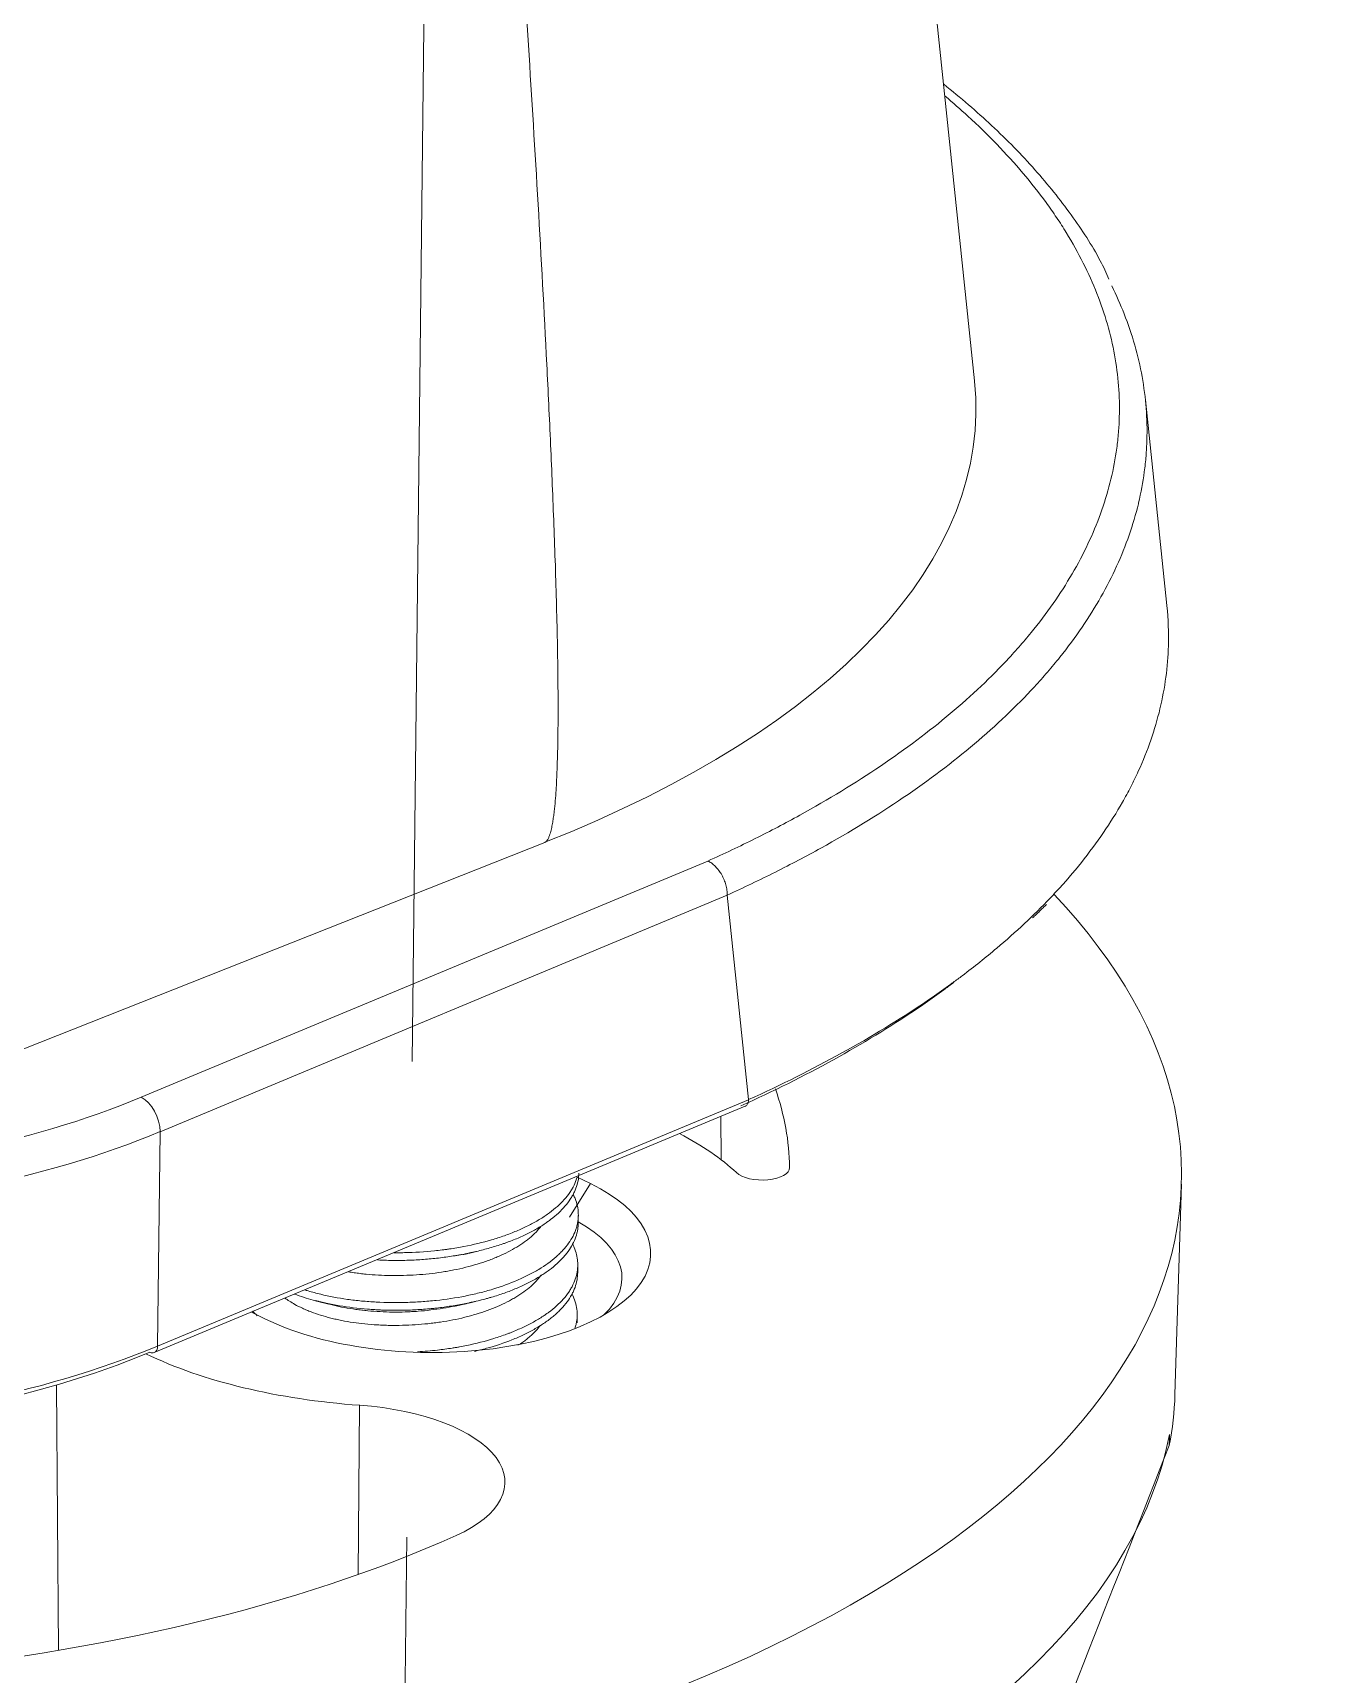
# Model space of a CAD drawing. Extents: x 8168 to 8762, y -18775 to -18355.
# Drawn here: x 8705.7 to 8728.6, y -18559.23 to -18529.91 of the extents above; entities that cross this region are included whole.
import ezdxf

# ---------------------------------------------------------------- set-up
doc = ezdxf.new("R2010")
doc.units = 0
doc.header["$MEASUREMENT"] = 0
doc.linetypes.add('CENTER', pattern=[47.5, 22, -8.5, 8.5, -8.5])
doc.linetypes.add('HIDDEN2', pattern=[4.7625, 3.175, -1.5875])
doc.layers.add('1', color=4, linetype='HIDDEN2')

msp = doc.modelspace()

# ---------------------------------------------------------------- linework, layer by layer
at = {"layer": '1', "color": 7, "linetype": 'Continuous', "lineweight": 18}
for p, q in [((8722.521, -18536.126), (8713.152, -18446.289)), ((8725.955, -18540.138), (8725.572, -18536.461)), ((8705.543, -18548.056), (8714.847, -18544.369)), ((8718.104, -18545.314), (8718.485, -18548.966)), ((8707.871, -18553.485), (8718.424, -18549.085)), ((8715.414, -18550.342), (8715.663, -18550.465)), ((8726.099, -18554.236), (8726.215, -18550.477)), ((8715.443, -18551.173), (8715.444, -18551.035)), ((8715.433, -18552.063), (8715.434, -18551.926)), ((8709.859, -18552.885), (8709.608, -18552.761)), ((8715.423, -18552.954), (8715.424, -18552.816))]:
    msp.add_line(p, q, dxfattribs=at)
at = {"layer": '1', "color": 1, "linetype": 'CENTER', "lineweight": 13}
msp.add_line((8712.724, -18526.286), (8711.979, -18592.257), dxfattribs=at)
at = {"layer": '1', "color": 1, "linetype": 'Continuous', "lineweight": 13}
for p, q in [((8707.637, -18548.924), (8717.76, -18544.703)), ((8718.104, -18545.314), (8707.974, -18549.538)), ((8707.931, -18553.368), (8718.485, -18548.967)), ((8717.993, -18550.036), (8717.988, -18549.267)), ((8707.974, -18549.538), (8707.931, -18553.368)), ((8715.663, -18550.465), (8715.287, -18551.065)), ((8706.159, -18558.805), (8706.122, -18554.064)), ((8711.513, -18557.451), (8711.539, -18554.426))]:
    msp.add_line(p, q, dxfattribs=at)
at = {"layer": '1', "color": 7, "linetype": 'Continuous', "lineweight": 18}
for centre, major_axis, ratio, start_param, end_param in [((8699.527, -18536.421), (-23.02, 0.26), 0.454517, 2.304077, 3.194179), ((8698.719, -18550.055), (-27.498, 0.311), 0.454517, 1.084525, 3.556336), ((8698.719, -18550.055), (-20.499, 0.232), 0.454517, 3.153318, 3.304334), ((8712.419, -18551.506), (-6.5, 0.073), 0.454517, 3.59816, 3.879305), ((8718.718, -18550.175), (-0.5, 0.006), 0.454517, 0.456567, 3.153318), ((8712.761, -18551.675), (3.977, -0.045), 0.454517, 3.899599, 7.041192), ((8712.756, -18552.12), (-3.468, 0.039), 0.454517, 2.712421, 3.83122), ((8699.041, -18549.154), (12.799, -0.145), 0.454517, 4.20575, 5.470396), ((8707.794, -18553.3), (-0.077, 0.185), 0.61236, 2.52909, 3.1416), ((8712.419, -18551.506), (-6.5, 0.073), 0.454517, 0.768529, 1.440078), ((8698.677, -18553.815), (-27.425, 0.31), 0.454517, 3.059764, 3.132684), ((8711.133, -18555.773), (3, -0.034), 0.454517, 5.506143, 7.723263), ((8698.679, -18553.618), (27.428, -0.31), 0.454517, 5.525107, 6.201082), ((8698.719, -18550.055), (20.499, -0.232), 0.454517, 4.362782, 5.506143)]:
    msp.add_ellipse(centre, major_axis=major_axis, ratio=ratio, start_param=start_param, end_param=end_param, dxfattribs=at)
at = {"layer": '1', "color": 1, "linetype": 'Continuous', "lineweight": 13}
for centre, major_axis, ratio, start_param, end_param in [((8699.091, -18544.701), (-12.499, 0.141), 0.454517, 1.064157, 2.328803), ((8707.632, -18549.369), (-0.192, 0.461), 0.61236, 4.099887, 5.670683), ((8699.086, -18545.146), (12.999, -0.147), 0.454517, 4.20575, 5.470396), ((8699.043, -18548.976), (-12.999, 0.147), 0.454517, 1.064157, 2.328803), ((8707.794, -18553.3), (-0.077, 0.185), 0.61236, 3.1416, 4.099887)]:
    msp.add_ellipse(centre, major_axis=major_axis, ratio=ratio, start_param=start_param, end_param=end_param, dxfattribs=at)
at = {"layer": '1', "color": 7, "linetype": 'Continuous', "lineweight": 18}
for points, knots in [([(8708.299, -18453.865), (8708.635, -18457.608), (8708.968, -18461.352), (8709.63, -18468.843), (8709.959, -18472.59), (8710.61, -18480.086), (8710.932, -18483.836), (8711.57, -18491.34), (8711.885, -18495.093), (8712.349, -18500.729), (8712.503, -18502.608), (8712.806, -18506.368), (8712.956, -18508.249), (8713.252, -18512.012), (8713.398, -18513.895), (8713.684, -18517.664), (8713.824, -18519.55), (8714.029, -18522.382), (8714.096, -18523.326), (8714.228, -18525.216), (8714.293, -18526.162), (8714.42, -18528.055), (8714.482, -18529.002), (8714.602, -18530.898), (8714.66, -18531.847), (8714.771, -18533.748), (8714.824, -18534.7), (8714.896, -18536.13), (8714.919, -18536.608), (8714.963, -18537.564), (8714.983, -18538.043), (8715.02, -18539.002), (8715.037, -18539.482), (8715.057, -18540.205), (8715.063, -18540.447), (8715.073, -18540.93), (8715.077, -18541.172), (8715.082, -18541.658), (8715.083, -18541.901), (8715.082, -18542.268), (8715.081, -18542.39), (8715.077, -18542.635), (8715.075, -18542.758), (8715.067, -18543.005), (8715.063, -18543.128), (8715.054, -18543.315), (8715.05, -18543.377), (8715.042, -18543.502), (8715.038, -18543.565), (8715.027, -18543.69), (8715.021, -18543.753), (8715.01, -18543.848), (8715.006, -18543.88), (8714.997, -18543.944), (8714.992, -18543.976), (8714.982, -18544.04), (8714.976, -18544.072), (8714.962, -18544.136), (8714.954, -18544.169), (8714.94, -18544.217), (8714.935, -18544.233), (8714.924, -18544.265), (8714.917, -18544.281), (8714.906, -18544.304), (8714.902, -18544.312), (8714.893, -18544.326), (8714.888, -18544.333), (8714.877, -18544.347), (8714.872, -18544.353), (8714.863, -18544.36), (8714.859, -18544.362), (8714.853, -18544.366), (8714.85, -18544.368), (8714.847, -18544.369)], [0, 0, 0, 0, 0.125, 0.125, 0.25, 0.25, 0.375, 0.375, 0.5, 0.5, 0.5625, 0.5625, 0.625, 0.625, 0.6875, 0.6875, 0.75, 0.75, 0.78125, 0.78125, 0.8125, 0.8125, 0.84375, 0.84375, 0.875, 0.875, 0.90625, 0.90625, 0.921875, 0.921875, 0.9375, 0.9375, 0.953125, 0.953125, 0.960937, 0.960937, 0.96875, 0.96875, 0.976562, 0.976562, 0.980469, 0.980469, 0.984375, 0.984375, 0.988281, 0.988281, 0.990234, 0.990234, 0.992187, 0.992187, 0.994141, 0.994141, 0.995117, 0.995117, 0.996094, 0.996094, 0.99707, 0.99707, 0.998047, 0.998047, 0.998535, 0.998535, 0.999023, 0.999023, 0.999268, 0.999268, 0.999512, 0.999512, 0.999756, 0.999756, 0.999878, 0.999878, 1, 1, 1, 1]), ([(8724.922, -18534.309), (8724.874, -18534.198), (8724.69, -18533.808), (8724.258, -18533.152), (8723.616, -18532.345), (8722.853, -18531.566), (8722.272, -18531.067), (8721.97, -18530.827)], [0, 0, 0, 0, 0.088896, 0.314297, 0.54336, 0.775134, 1, 1, 1, 1]), ([(8724.973, -18534.43), (8725.054, -18534.595), (8725.127, -18534.761), (8725.338, -18535.299), (8725.445, -18535.673), (8725.581, -18536.425), (8725.61, -18536.803), (8725.596, -18537.277), (8725.589, -18537.42), (8725.575, -18537.562), (8725.565, -18537.658), (8725.559, -18537.705), (8725.528, -18537.938), (8725.494, -18538.121), (8725.45, -18538.304)], [0, 0, 0, 0, 0.129719, 0.129719, 0.421221, 0.421221, 0.712724, 0.712724, 0.7856, 0.822038, 0.822038, 0.858475, 0.858475, 1, 1, 1, 1]), ([(8723.866, -18545.37), (8723.904, -18545.33), (8723.942, -18545.29), (8724.297, -18544.905), (8724.578, -18544.554), (8724.945, -18544.017), (8725.058, -18543.836), (8725.214, -18543.562), (8725.288, -18543.424), (8725.357, -18543.286), (8725.402, -18543.193), (8725.424, -18543.147), (8725.615, -18542.729), (8725.743, -18542.356), (8725.922, -18541.609), (8725.972, -18541.234), (8725.99, -18540.62), (8725.981, -18540.381), (8725.956, -18540.142)], [0, 0, 0, 0, 0.024726, 0.024726, 0.235164, 0.235164, 0.340383, 0.340383, 0.392993, 0.419297, 0.419297, 0.445602, 0.445602, 0.65604, 0.65604, 0.866477, 0.866477, 1, 1, 1, 1]), ([(8717.76, -18544.703), (8717.763, -18544.704), (8717.766, -18544.706), (8717.771, -18544.708), (8717.774, -18544.71), (8717.783, -18544.715), (8717.789, -18544.718), (8717.806, -18544.728), (8717.817, -18544.736), (8717.839, -18544.752), (8717.85, -18544.761), (8717.872, -18544.78), (8717.893, -18544.799), (8717.914, -18544.822), (8717.934, -18544.845), (8717.944, -18544.857), (8717.972, -18544.895), (8717.989, -18544.921), (8718.013, -18544.964), (8718.02, -18544.978), (8718.035, -18545.007), (8718.042, -18545.022), (8718.06, -18545.068), (8718.071, -18545.098), (8718.083, -18545.145), (8718.087, -18545.16), (8718.094, -18545.191), (8718.096, -18545.207), (8718.102, -18545.252), (8718.105, -18545.282), (8718.104, -18545.312)], [0, 0, 0, 0, 0.015625, 0.015625, 0.03125, 0.03125, 0.0625, 0.0625, 0.125, 0.125, 0.1875, 0.1875, 0.25, 0.3125, 0.3125, 0.375, 0.375, 0.5, 0.5, 0.5625, 0.5625, 0.625, 0.625, 0.75, 0.75, 0.8125, 0.8125, 0.875, 0.875, 1, 1, 1, 1]), ([(8722.152, -18546.87), (8722.145, -18546.875), (8722.138, -18546.881), (8722.077, -18546.926), (8722.024, -18546.966), (8721.915, -18547.045), (8721.751, -18547.164), (8721.582, -18547.281), (8721.009, -18547.668), (8720.52, -18547.966), (8719.479, -18548.54), (8718.927, -18548.815), (8718.344, -18549.079)], [0, 0, 0, 0, 0.006557, 0.006557, 0.056229, 0.056229, 0.105901, 0.205245, 0.205245, 0.602623, 0.602623, 1, 1, 1, 1]), ([(8718.485, -18548.967), (8718.485, -18548.979), (8718.484, -18548.99), (8718.481, -18549.006), (8718.48, -18549.011), (8718.477, -18549.021), (8718.476, -18549.026), (8718.47, -18549.039), (8718.466, -18549.048), (8718.456, -18549.062), (8718.45, -18549.068), (8718.437, -18549.078), (8718.431, -18549.082), (8718.424, -18549.085)], [0, 0, 0, 0, 0.204551, 0.204551, 0.306826, 0.306826, 0.409101, 0.409101, 0.613652, 0.613652, 0.818202, 0.818202, 1, 1, 1, 1]), ([(8715.453, -18550.281), (8715.453, -18550.304), (8715.451, -18550.327), (8715.44, -18550.44), (8715.415, -18550.528), (8715.364, -18550.636), (8715.353, -18550.658), (8715.335, -18550.691), (8715.328, -18550.702), (8715.315, -18550.723), (8715.281, -18550.777), (8715.241, -18550.829), (8715.135, -18550.952), (8715.05, -18551.032), (8714.937, -18551.117), (8714.925, -18551.127), (8714.899, -18551.145), (8714.886, -18551.155), (8714.846, -18551.183), (8714.818, -18551.201), (8714.734, -18551.254), (8714.675, -18551.289), (8714.551, -18551.355), (8714.487, -18551.386), (8714.352, -18551.447), (8714.281, -18551.475), (8714.19, -18551.51), (8714.171, -18551.516), (8714.134, -18551.53), (8714.078, -18551.549), (8714.021, -18551.568), (8713.905, -18551.604), (8713.748, -18551.649), (8713.584, -18551.688), (8713.458, -18551.714), (8713.394, -18551.727), (8713.33, -18551.739), (8713.286, -18551.746), (8713.265, -18551.75), (8713.156, -18551.768), (8712.981, -18551.793), (8712.715, -18551.82), (8712.537, -18551.831), (8712.402, -18551.836), (8712.357, -18551.837), (8712.267, -18551.839), (8712.222, -18551.839), (8712.07, -18551.838), (8711.963, -18551.835), (8711.858, -18551.829)], [0, 0, 0, 0, 0.025974, 0.025974, 0.127435, 0.127435, 0.1528, 0.1528, 0.165483, 0.165483, 0.178166, 0.228896, 0.228896, 0.330357, 0.330357, 0.34304, 0.34304, 0.355722, 0.355722, 0.381088, 0.381088, 0.431818, 0.431818, 0.482549, 0.482549, 0.533279, 0.533279, 0.545962, 0.545962, 0.558644, 0.58401, 0.58401, 0.63474, 0.685471, 0.685471, 0.710836, 0.723519, 0.723519, 0.736201, 0.736201, 0.786932, 0.837662, 0.888393, 0.888393, 0.913758, 0.913758, 0.939123, 0.939123, 1, 1, 1, 1]), ([(8712.149, -18551.7), (8712.169, -18551.7), (8712.234, -18551.701), (8712.298, -18551.7), (8712.522, -18551.695), (8712.7, -18551.684), (8712.922, -18551.662), (8712.988, -18551.654), (8713.054, -18551.646), (8713.099, -18551.64), (8713.121, -18551.637), (8713.231, -18551.621), (8713.317, -18551.606), (8713.572, -18551.557), (8713.735, -18551.518), (8713.932, -18551.46), (8713.971, -18551.448), (8714.048, -18551.423), (8714.086, -18551.41), (8714.198, -18551.37), (8714.27, -18551.342), (8714.409, -18551.283), (8714.476, -18551.253), (8714.604, -18551.189), (8714.666, -18551.156), (8714.754, -18551.104), (8714.783, -18551.087), (8714.839, -18551.051), (8714.866, -18551.033), (8714.944, -18550.977), (8714.993, -18550.94), (8715.129, -18550.824), (8715.206, -18550.743), (8715.284, -18550.637), (8715.299, -18550.615), (8715.326, -18550.572), (8715.339, -18550.551), (8715.374, -18550.485), (8715.398, -18550.431), (8715.416, -18550.376), (8715.419, -18550.365)], [0, 0, 0, 0, 0.012972, 0.042453, 0.042453, 0.160377, 0.160377, 0.189859, 0.204599, 0.204599, 0.21934, 0.21934, 0.278302, 0.278302, 0.396227, 0.396227, 0.425708, 0.425708, 0.455189, 0.455189, 0.514151, 0.514151, 0.573113, 0.573113, 0.632076, 0.632076, 0.661557, 0.661557, 0.691038, 0.691038, 0.75, 0.75, 0.867925, 0.867925, 0.897406, 0.897406, 0.926887, 0.926887, 0.985849, 1, 1, 1, 1]), ([(8710.552, -18552.362), (8710.575, -18552.369), (8710.598, -18552.376), (8710.657, -18552.394), (8710.693, -18552.404), (8710.768, -18552.424), (8710.805, -18552.434), (8710.996, -18552.48), (8711.155, -18552.51), (8711.404, -18552.545), (8711.488, -18552.555), (8711.617, -18552.567), (8711.661, -18552.571), (8711.748, -18552.577), (8711.792, -18552.58), (8712.012, -18552.592), (8712.19, -18552.593), (8712.458, -18552.586), (8712.547, -18552.582), (8712.682, -18552.573), (8712.727, -18552.57), (8712.817, -18552.562), (8712.862, -18552.558), (8713.083, -18552.534), (8713.256, -18552.508), (8713.51, -18552.457), (8713.593, -18552.439), (8713.717, -18552.408), (8713.758, -18552.397), (8713.838, -18552.375), (8713.877, -18552.364), (8714.072, -18552.304), (8714.219, -18552.251), (8714.392, -18552.177), (8714.426, -18552.161), (8714.492, -18552.13), (8714.525, -18552.114), (8714.621, -18552.065), (8714.682, -18552.032), (8714.855, -18551.928), (8714.957, -18551.855), (8715.069, -18551.757), (8715.09, -18551.737), (8715.121, -18551.707), (8715.131, -18551.697), (8715.151, -18551.676), (8715.199, -18551.625), (8715.242, -18551.573), (8715.331, -18551.446), (8715.376, -18551.359), (8715.409, -18551.259), (8715.412, -18551.248), (8715.418, -18551.225), (8715.421, -18551.214), (8715.429, -18551.18), (8715.433, -18551.157), (8715.443, -18551.09), (8715.446, -18551.045), (8715.441, -18550.911), (8715.422, -18550.822), (8715.383, -18550.722), (8715.378, -18550.711), (8715.368, -18550.689), (8715.363, -18550.677), (8715.357, -18550.666), (8715.357, -18550.665)], [0, 0, 0, 0, 0.011781, 0.011781, 0.029741, 0.029741, 0.047701, 0.047701, 0.11954, 0.11954, 0.15546, 0.15546, 0.173419, 0.173419, 0.191379, 0.191379, 0.263218, 0.263218, 0.299138, 0.299138, 0.317098, 0.317098, 0.335057, 0.335057, 0.406896, 0.406896, 0.442816, 0.442816, 0.460776, 0.460776, 0.478735, 0.478735, 0.550574, 0.550574, 0.568534, 0.568534, 0.586494, 0.586494, 0.622414, 0.622414, 0.694253, 0.694253, 0.712212, 0.712212, 0.721192, 0.721192, 0.730172, 0.766092, 0.766092, 0.837931, 0.837931, 0.846911, 0.846911, 0.855891, 0.855891, 0.87385, 0.87385, 0.90977, 0.90977, 0.981609, 0.981609, 0.990589, 0.990589, 0.999569, 1, 1, 1, 1]), ([(8715.443, -18551.177), (8715.443, -18551.19), (8715.442, -18551.204), (8715.439, -18551.24), (8715.437, -18551.263), (8715.43, -18551.308), (8715.425, -18551.33), (8715.408, -18551.397), (8715.393, -18551.441), (8715.336, -18551.571), (8715.282, -18551.656), (8715.196, -18551.761), (8715.178, -18551.782), (8715.139, -18551.823), (8715.119, -18551.843), (8715.057, -18551.903), (8714.967, -18551.981), (8714.812, -18552.092), (8714.695, -18552.162), (8714.618, -18552.204), (8714.603, -18552.213), (8714.571, -18552.229), (8714.523, -18552.254), (8714.474, -18552.277), (8714.374, -18552.323), (8714.236, -18552.382), (8714.088, -18552.434), (8713.974, -18552.471), (8713.915, -18552.489), (8713.856, -18552.506), (8713.816, -18552.517), (8713.796, -18552.522), (8713.614, -18552.571), (8713.447, -18552.607), (8713.19, -18552.652), (8713.103, -18552.665), (8712.971, -18552.682), (8712.927, -18552.687), (8712.86, -18552.695), (8712.838, -18552.697), (8712.793, -18552.701), (8712.681, -18552.712), (8712.569, -18552.719), (8712.391, -18552.727), (8712.302, -18552.729), (8712.124, -18552.73), (8712.035, -18552.728), (8711.924, -18552.724), (8711.902, -18552.723), (8711.857, -18552.721), (8711.835, -18552.719), (8711.769, -18552.715), (8711.725, -18552.712), (8711.508, -18552.695), (8711.34, -18552.674), (8711.097, -18552.633), (8711.017, -18552.618), (8710.92, -18552.597), (8710.9, -18552.593), (8710.861, -18552.584), (8710.804, -18552.571), (8710.748, -18552.556), (8710.593, -18552.515), (8710.482, -18552.48), (8710.377, -18552.441)], [0, 0, 0, 0, 0.011728, 0.011728, 0.031018, 0.031018, 0.050308, 0.050308, 0.088889, 0.088889, 0.166049, 0.166049, 0.185339, 0.185339, 0.204629, 0.204629, 0.24321, 0.28179, 0.32037, 0.32037, 0.330015, 0.330015, 0.33966, 0.35895, 0.35895, 0.397531, 0.436111, 0.436111, 0.455401, 0.465046, 0.465046, 0.474691, 0.474691, 0.551852, 0.551852, 0.590432, 0.590432, 0.609722, 0.609722, 0.619367, 0.619367, 0.629012, 0.667592, 0.667592, 0.706173, 0.706173, 0.744753, 0.744753, 0.754398, 0.754398, 0.764043, 0.764043, 0.783333, 0.783333, 0.860494, 0.860494, 0.899074, 0.899074, 0.908719, 0.908719, 0.918364, 0.937654, 0.937654, 1, 1, 1, 1]), ([(8711.339, -18552.041), (8711.373, -18552.047), (8711.406, -18552.052), (8711.476, -18552.062), (8711.511, -18552.067), (8711.582, -18552.076), (8711.618, -18552.08), (8711.799, -18552.098), (8711.946, -18552.106), (8712.171, -18552.109), (8712.247, -18552.108), (8712.4, -18552.104), (8712.476, -18552.101), (8712.704, -18552.086), (8712.854, -18552.07), (8713.039, -18552.042), (8713.076, -18552.036), (8713.15, -18552.023), (8713.186, -18552.016), (8713.295, -18551.994), (8713.366, -18551.979), (8713.575, -18551.926), (8713.708, -18551.886), (8713.866, -18551.828), (8713.898, -18551.816), (8713.96, -18551.791), (8713.99, -18551.779), (8714.079, -18551.74), (8714.135, -18551.714), (8714.298, -18551.63), (8714.397, -18551.571), (8714.496, -18551.499), (8714.507, -18551.49), (8714.529, -18551.474), (8714.56, -18551.45), (8714.59, -18551.425), (8714.647, -18551.374), (8714.706, -18551.316), (8714.756, -18551.256), (8714.775, -18551.231)], [0, 0, 0, 0, 0.026848, 0.026848, 0.054357, 0.054357, 0.081866, 0.081866, 0.191901, 0.191901, 0.246919, 0.246919, 0.301936, 0.301936, 0.411972, 0.411972, 0.43948, 0.43948, 0.466989, 0.466989, 0.522007, 0.522007, 0.632042, 0.632042, 0.659551, 0.659551, 0.68706, 0.68706, 0.742077, 0.742077, 0.852112, 0.852112, 0.865867, 0.865867, 0.879621, 0.90713, 0.90713, 0.962147, 1, 1, 1, 1]), ([(8712.573, -18553.47), (8712.693, -18553.463), (8712.813, -18553.453), (8713.019, -18553.43), (8713.106, -18553.418), (8713.215, -18553.401), (8713.237, -18553.397), (8713.28, -18553.39), (8713.302, -18553.386), (8713.367, -18553.374), (8713.41, -18553.366), (8713.621, -18553.323), (8713.782, -18553.281), (8714.014, -18553.209), (8714.09, -18553.183), (8714.182, -18553.149), (8714.2, -18553.142), (8714.237, -18553.128), (8714.291, -18553.106), (8714.343, -18553.084), (8714.445, -18553.039), (8714.511, -18553.008), (8714.636, -18552.943), (8714.695, -18552.909), (8714.781, -18552.857), (8714.822, -18552.83), (8714.862, -18552.802), (8714.888, -18552.784), (8714.901, -18552.775), (8714.965, -18552.728), (8715.012, -18552.689), (8715.142, -18552.572), (8715.215, -18552.49), (8715.288, -18552.383), (8715.301, -18552.362), (8715.326, -18552.318), (8715.338, -18552.296), (8715.37, -18552.23), (8715.405, -18552.142), (8715.423, -18552.053), (8715.434, -18551.963), (8715.436, -18551.918), (8715.432, -18551.851), (8715.43, -18551.828), (8715.423, -18551.783), (8715.418, -18551.761), (8715.402, -18551.694), (8715.388, -18551.649), (8715.361, -18551.587), (8715.353, -18551.568), (8715.343, -18551.549)], [0, 0, 0, 0, 0.067961, 0.067961, 0.118527, 0.118527, 0.131169, 0.131169, 0.143811, 0.143811, 0.169094, 0.169094, 0.270227, 0.270227, 0.320793, 0.320793, 0.333434, 0.333434, 0.346076, 0.371359, 0.371359, 0.421926, 0.421926, 0.472492, 0.472492, 0.497775, 0.510417, 0.510417, 0.523058, 0.523058, 0.573625, 0.573625, 0.674757, 0.674757, 0.70004, 0.70004, 0.725324, 0.725324, 0.77589, 0.826456, 0.826456, 0.877023, 0.877023, 0.902306, 0.902306, 0.927589, 0.927589, 0.978155, 0.978155, 1, 1, 1, 1]), ([(8710.203, -18552.507), (8710.255, -18552.547), (8710.314, -18552.586), (8710.423, -18552.647), (8710.469, -18552.67), (8710.531, -18552.699), (8710.543, -18552.704), (8710.569, -18552.715), (8710.581, -18552.721), (8710.62, -18552.737), (8710.647, -18552.747), (8710.781, -18552.799), (8710.898, -18552.835), (8711.055, -18552.875), (8711.087, -18552.883), (8711.152, -18552.898), (8711.185, -18552.905), (8711.285, -18552.925), (8711.353, -18552.936), (8711.561, -18552.967), (8711.704, -18552.982), (8711.89, -18552.992), (8711.927, -18552.994), (8712.002, -18552.997), (8712.04, -18552.998), (8712.153, -18552.999), (8712.229, -18552.999), (8712.455, -18552.993), (8712.607, -18552.984), (8712.796, -18552.964), (8712.834, -18552.96), (8712.909, -18552.95), (8712.947, -18552.945), (8713.058, -18552.928), (8713.204, -18552.903), (8713.346, -18552.872), (8713.45, -18552.846), (8713.485, -18552.837), (8713.554, -18552.818), (8713.588, -18552.808), (8713.757, -18552.757), (8713.883, -18552.711), (8714.06, -18552.635), (8714.117, -18552.608), (8714.199, -18552.567), (8714.226, -18552.552), (8714.265, -18552.531), (8714.278, -18552.523), (8714.304, -18552.509), (8714.317, -18552.501), (8714.429, -18552.434), (8714.517, -18552.37), (8714.632, -18552.27), (8714.676, -18552.227), (8714.716, -18552.182), (8714.731, -18552.164), (8714.739, -18552.155), (8714.759, -18552.13), (8714.772, -18552.114), (8714.784, -18552.097)], [0, 0, 0, 0, 0.059674, 0.059674, 0.098932, 0.098932, 0.108747, 0.108747, 0.118562, 0.118562, 0.138191, 0.138191, 0.216709, 0.216709, 0.236338, 0.236338, 0.255967, 0.255967, 0.295226, 0.295226, 0.373744, 0.373744, 0.393373, 0.393373, 0.413003, 0.413003, 0.452261, 0.452261, 0.530779, 0.530779, 0.550408, 0.550408, 0.570038, 0.570038, 0.609297, 0.648555, 0.648555, 0.668185, 0.668185, 0.687814, 0.687814, 0.766332, 0.766332, 0.805591, 0.805591, 0.82522, 0.82522, 0.835035, 0.835035, 0.844849, 0.844849, 0.923367, 0.923367, 0.962626, 0.97244, 0.97244, 0.982255, 0.982255, 1, 1, 1, 1]), ([(8715.433, -18552.065), (8715.433, -18552.073), (8715.432, -18552.08), (8715.428, -18552.176), (8715.409, -18552.265), (8715.364, -18552.375), (8715.354, -18552.397), (8715.332, -18552.441), (8715.32, -18552.462), (8715.282, -18552.527), (8715.223, -18552.611), (8715.15, -18552.693), (8715.09, -18552.753), (8715.068, -18552.773), (8715.024, -18552.813), (8715.001, -18552.832), (8714.929, -18552.891), (8714.828, -18552.966), (8714.714, -18553.036), (8714.594, -18553.104), (8714.531, -18553.136), (8714.432, -18553.183), (8714.398, -18553.198), (8714.329, -18553.228), (8714.294, -18553.243), (8714.115, -18553.314), (8713.964, -18553.364), (8713.735, -18553.427), (8713.662, -18553.446), (8713.588, -18553.463)], [0, 0, 0, 0, 0.012255, 0.012255, 0.165441, 0.165441, 0.203738, 0.203738, 0.242034, 0.242034, 0.318628, 0.395221, 0.395221, 0.433517, 0.433517, 0.471814, 0.471814, 0.548407, 0.625, 0.625, 0.701593, 0.701593, 0.73989, 0.73989, 0.778186, 0.778186, 0.931373, 0.931373, 1, 1, 1, 1]), ([(8713.376, -18552.624), (8713.369, -18552.626), (8713.362, -18552.628), (8713.319, -18552.637), (8713.283, -18552.645), (8713.175, -18552.668), (8713.103, -18552.681), (8712.883, -18552.716), (8712.734, -18552.734), (8712.544, -18552.749), (8712.506, -18552.751), (8712.43, -18552.755), (8712.392, -18552.757), (8712.278, -18552.761), (8712.203, -18552.761), (8711.978, -18552.759), (8711.831, -18552.751), (8711.649, -18552.734), (8711.613, -18552.73), (8711.542, -18552.722), (8711.506, -18552.718), (8711.402, -18552.703), (8711.265, -18552.681), (8711.135, -18552.654), (8711.04, -18552.632), (8711.009, -18552.624), (8710.976, -18552.615), (8710.974, -18552.615), (8710.972, -18552.614)], [0, 0, 0, 0, 0.00898, 0.00898, 0.053879, 0.053879, 0.143678, 0.143678, 0.323276, 0.323276, 0.368175, 0.368175, 0.413074, 0.413074, 0.502873, 0.502873, 0.682471, 0.682471, 0.72737, 0.72737, 0.77227, 0.77227, 0.862069, 0.951867, 0.951867, 0.996767, 0.996767, 1, 1, 1, 1]), ([(8715.386, -18553.049), (8715.389, -18553.037), (8715.393, -18553.026), (8715.402, -18552.992), (8715.41, -18552.959), (8715.415, -18552.925), (8715.418, -18552.902), (8715.42, -18552.891), (8715.425, -18552.834), (8715.425, -18552.789), (8715.414, -18552.655), (8715.391, -18552.567), (8715.345, -18552.463), (8715.337, -18552.448), (8715.33, -18552.432)], [0, 0, 0, 0, 0.055555, 0.055555, 0.164062, 0.218316, 0.218316, 0.272569, 0.272569, 0.489583, 0.489583, 0.923611, 0.923611, 1, 1, 1, 1]), ([(8714.367, -18553.355), (8714.397, -18553.336), (8714.426, -18553.316), (8714.476, -18553.281), (8714.508, -18553.256), (8714.539, -18553.232), (8714.559, -18553.215), (8714.569, -18553.207), (8714.618, -18553.164), (8714.653, -18553.13), (8714.715, -18553.063), (8714.741, -18553.031), (8714.765, -18552.999)], [0, 0, 0, 0, 0.177272, 0.177272, 0.319317, 0.39034, 0.39034, 0.461363, 0.461363, 0.745453, 0.745453, 1, 1, 1, 1])]:
    msp.add_open_spline(points, degree=3, knots=knots, dxfattribs=at)
at = {"layer": '1', "color": 1, "linetype": 'Continuous', "lineweight": 13}
for points, knots in [([(8717.76, -18544.703), (8718.048, -18544.572), (8718.329, -18544.439), (8718.74, -18544.234), (8718.875, -18544.165), (8719.14, -18544.026), (8719.27, -18543.956), (8719.913, -18543.601), (8720.393, -18543.308), (8721.289, -18542.703), (8721.705, -18542.391), (8722.47, -18541.747), (8722.82, -18541.416), (8723.176, -18541.032), (8723.215, -18540.989), (8723.292, -18540.903), (8723.405, -18540.774), (8723.513, -18540.645), (8723.721, -18540.385), (8723.85, -18540.211), (8724.21, -18539.685), (8724.412, -18539.33), (8724.741, -18538.612), (8724.868, -18538.249), (8725.001, -18537.698), (8725.036, -18537.513), (8725.067, -18537.281), (8725.073, -18537.235), (8725.083, -18537.141), (8725.096, -18537.002), (8725.104, -18536.863), (8725.117, -18536.399), (8725.088, -18536.03), (8724.955, -18535.295), (8724.85, -18534.929), (8724.563, -18534.2), (8724.381, -18533.838), (8724.132, -18533.432), (8724.104, -18533.387), (8724.046, -18533.297), (8723.957, -18533.162), (8723.864, -18533.029), (8723.67, -18532.763), (8723.532, -18532.587), (8723.092, -18532.067), (8722.764, -18531.727), (8722.27, -18531.276), (8722.135, -18531.157), (8721.995, -18531.039)], [0, 0, 0, 0, 0.037425, 0.037425, 0.056138, 0.056138, 0.07485, 0.07485, 0.149701, 0.149701, 0.224551, 0.224551, 0.299401, 0.299401, 0.308757, 0.308757, 0.318114, 0.336826, 0.336826, 0.374252, 0.374252, 0.449102, 0.449102, 0.523952, 0.523952, 0.561377, 0.561377, 0.570734, 0.570734, 0.58009, 0.598802, 0.598802, 0.673653, 0.673653, 0.748503, 0.748503, 0.823353, 0.823353, 0.83271, 0.83271, 0.842066, 0.860778, 0.860778, 0.898204, 0.898204, 0.973054, 0.973054, 1, 1, 1, 1]), ([(8725.45, -18538.304), (8725.449, -18538.309), (8725.448, -18538.315), (8725.356, -18538.696), (8725.226, -18539.068), (8724.891, -18539.803), (8724.685, -18540.167), (8724.318, -18540.705), (8724.186, -18540.884), (8723.973, -18541.15), (8723.863, -18541.282), (8723.748, -18541.414), (8723.67, -18541.502), (8723.63, -18541.546), (8723.267, -18541.94), (8722.91, -18542.279), (8722.129, -18542.939), (8721.705, -18543.26), (8720.791, -18543.88), (8720.3, -18544.181), (8719.645, -18544.545), (8719.512, -18544.617), (8719.241, -18544.759), (8719.104, -18544.83), (8718.685, -18545.041), (8718.398, -18545.178), (8718.104, -18545.312)], [0, 0, 0, 0, 0.002067, 0.002067, 0.144629, 0.144629, 0.287191, 0.287191, 0.358472, 0.358472, 0.394112, 0.411932, 0.411932, 0.429753, 0.429753, 0.572314, 0.572314, 0.714876, 0.714876, 0.857438, 0.857438, 0.893079, 0.893079, 0.928719, 0.928719, 1, 1, 1, 1]), ([(8718.485, -18548.966), (8719.073, -18548.7), (8719.629, -18548.421), (8720.678, -18547.842), (8721.171, -18547.541), (8721.748, -18547.151), (8721.918, -18547.032), (8722.084, -18546.912), (8722.193, -18546.832), (8722.248, -18546.792), (8722.516, -18546.59), (8722.721, -18546.426), (8723.261, -18545.97), (8723.578, -18545.673), (8723.866, -18545.37)], [0, 0, 0, 0, 0.257566, 0.257566, 0.515132, 0.515132, 0.579523, 0.611719, 0.611719, 0.643915, 0.643915, 0.772698, 0.772698, 1, 1, 1, 1])]:
    msp.add_open_spline(points, degree=3, knots=knots, dxfattribs=at)
at = {"layer": '1', "color": 7, "linetype": 'Continuous', "lineweight": 18}
for points, degree in [([(8718.104, -18545.312), (8718.104, -18545.312), (8718.104, -18545.313), (8718.104, -18545.314)], 3), ([(8723.557, -18545.72), (8723.807, -18545.477)], 1), ([(8718.485, -18548.967), (8718.485, -18548.967), (8718.485, -18548.966), (8718.485, -18548.966)], 3), ([(8713.388, -18551.733), (8713.504, -18551.706), (8713.627, -18551.677)], 2), ([(8710.748, -18552.556), (8710.863, -18552.586), (8710.987, -18552.618)], 2), ([(8713.378, -18552.624), (8713.494, -18552.597), (8713.617, -18552.568)], 2), ([(8709.624, -18552.744), (8709.651, -18552.772), (8709.68, -18552.8), (8709.711, -18552.827)], 3), ([(8723.126, -18562.453), (8724.084, -18560.016), (8725.041, -18557.579), (8725.998, -18555.143)], 3)]:
    msp.add_open_spline(points, degree=degree, dxfattribs=at)
msp.add_rational_spline([(8725.998, -18555.143), (8726.001, -18555.046), (8726.004, -18554.949)], [0.499998079817, 0.500001920183, 0.499998079817], degree=2, dxfattribs=at)

doc.saveas('drawing.dxf')
